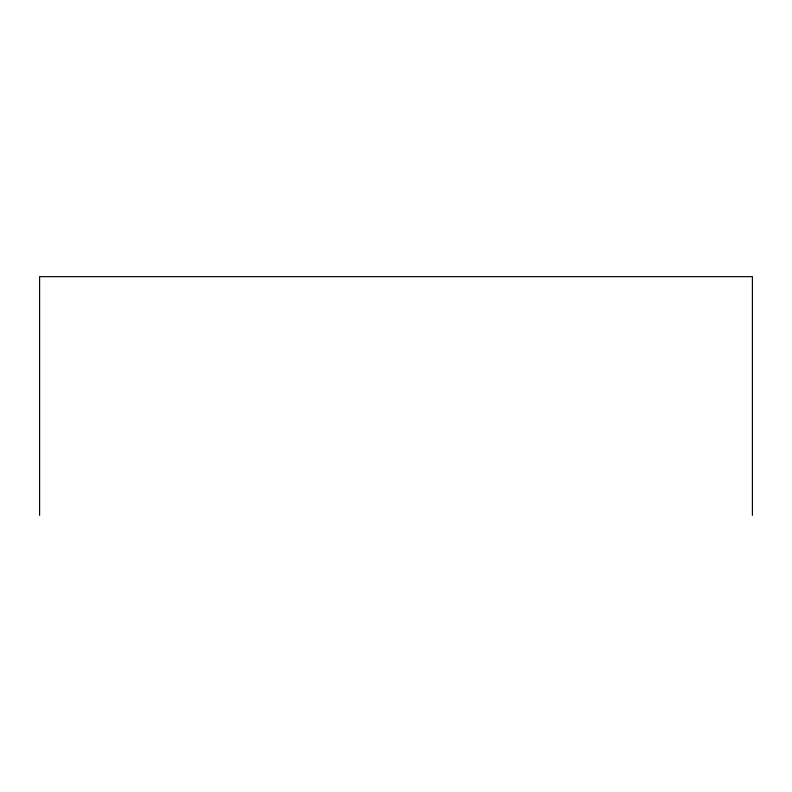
<?xml version="1.0" encoding="UTF-8"?>
<svg xmlns="http://www.w3.org/2000/svg" width="792" height="792" viewBox="0 0 792 792"><rect width="100%" height="100%" fill="white"/><g stroke="black" fill="none" stroke-linecap="round" stroke-linejoin="round"><path stroke-width="1.19" d="M752.4 515.344L752.4 276.655L39.6 276.655L39.6 515.344"/></g></svg>
